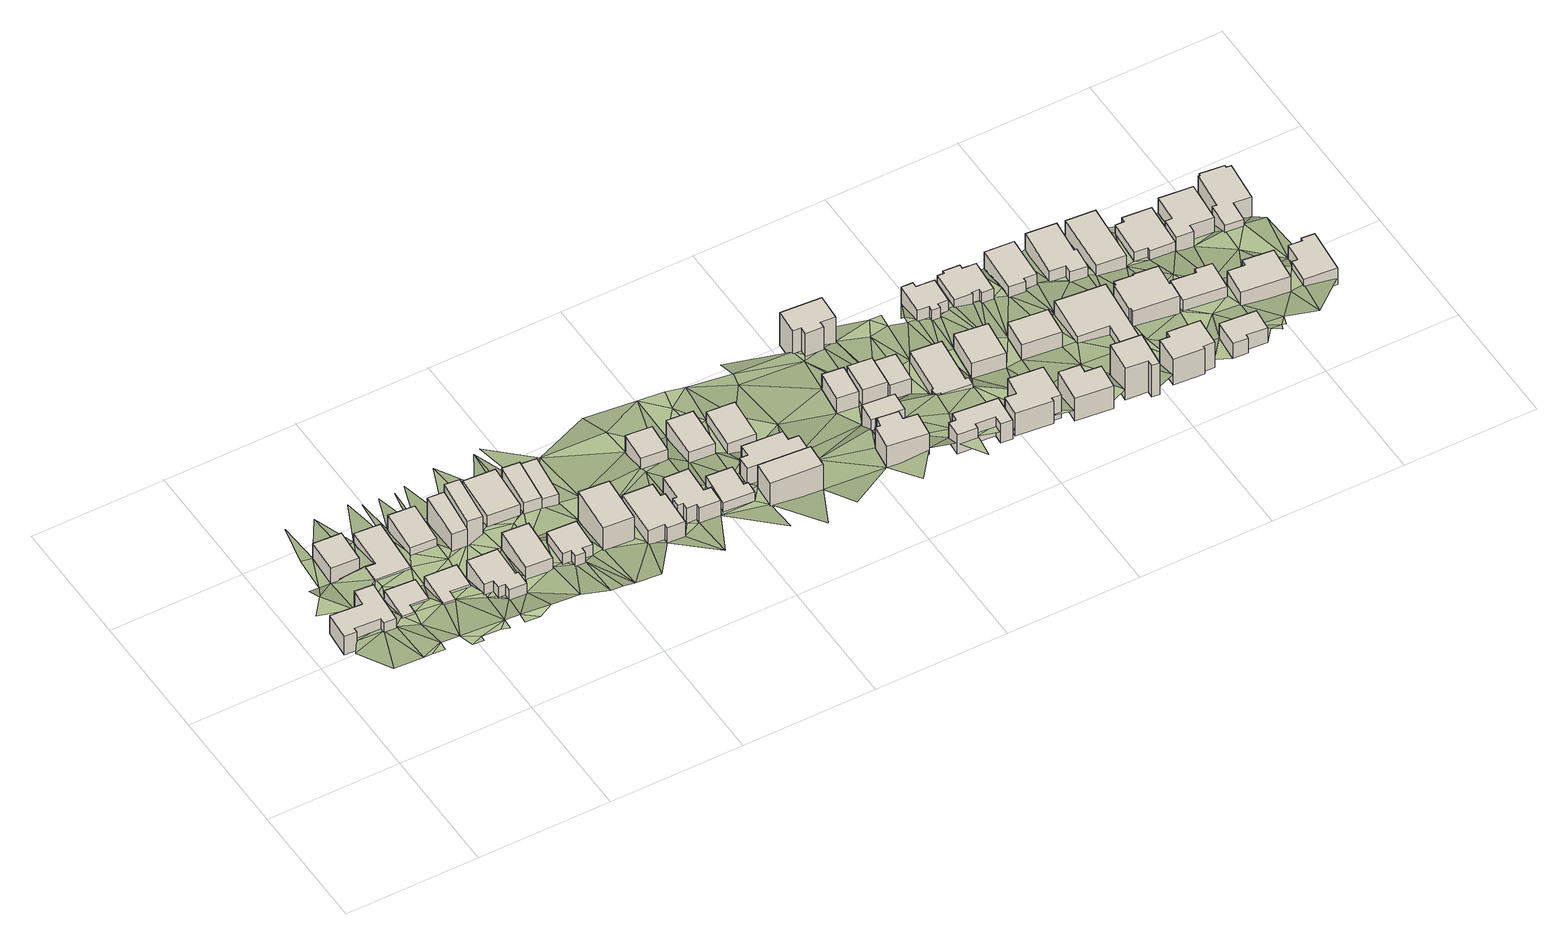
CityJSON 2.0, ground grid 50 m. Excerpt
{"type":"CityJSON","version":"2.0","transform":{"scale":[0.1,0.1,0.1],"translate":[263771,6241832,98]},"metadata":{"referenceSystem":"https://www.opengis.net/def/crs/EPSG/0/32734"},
"CityObjects":{
"building1":{"type":"Building","attributes":{"address":"7 Beresford Road Walmer Estate Cape Town","building":"house","building:levels":"1","footprint":{"type":"Polygon"},"plus_code":"C6X3XGX3+XCR","ground_height":121.63,"building_height":4.1,"roof_height":125.73},"geometry":[{"type":"Solid","lod":"1","boundaries":[[[[0,1,2,3]],[[1,4,5,2]],[[4,6,7,5]],[[6,8,9,7]],[[8,10,11,9]],[[10,12,13,11]],[[12,14,15,13]],[[14,16,17,15]],[[16,18,19,17]],[[18,0,3,19]],[[3,2,5,7,9,11,13,15,17,19]],[[18,16,14,12,10,8,6,4,1,0]]]]}]},
"building2":{"type":"Building","attributes":{"address":"9 Beresford Road Walmer Estate Cape Town","building":"house","building:levels":"1","footprint":{"type":"Polygon"},"plus_code":"C7X2XHXF+XXR","ground_height":117.95,"building_height":4.1,"roof_height":122.05},"geometry":[{"type":"Solid","lod":"1","boundaries":[[[[20,21,22,23]],[[21,24,25,22]],[[24,26,27,25]],[[26,28,29,27]],[[28,30,31,29]],[[30,20,23,31]],[[23,22,25,27,29,31]],[[30,28,26,24,21,20]]]]}]},
"building3":{"type":"Building","attributes":{"address":"28 Upper Cambridge Street Walmer Estate Cape Town","building":"house","building:levels":"2","footprint":{"type":"Polygon"},"plus_code":"C6XHXVX6+XWX","ground_height":113.55,"building_height":6.9,"roof_height":120.45},"geometry":[{"type":"Solid","lod":"1","boundaries":[[[[32,33,34,35]],[[33,36,37,34]],[[36,38,39,37]],[[38,32,35,39]],[[35,34,37,39]],[[38,36,33,32]]]]}]},
"building4":{"type":"Building","attributes":{"address":"30 Upper Cambridge Street Walmer Estate Cape Town","building":"house","building:levels":"1","footprint":{"type":"Polygon"},"plus_code":"C7X8XHX2+X7V","ground_height":113.55,"building_height":4.1,"roof_height":117.65},"geometry":[{"type":"Solid","lod":"1","boundaries":[[[[40,41,42,43]],[[41,44,45,42]],[[44,46,47,45]],[[46,48,49,47]],[[48,50,51,49]],[[50,40,43,51]],[[43,42,45,47,49,51]],[[50,48,46,44,41,40]]]]}]},
"building5":{"type":"Building","attributes":{"address":"11 Beresford Road Walmer Estate Cape Town","building":"house","building:levels":"1","footprint":{"type":"Polygon"},"plus_code":"C7XQX8X3+XJX","ground_height":117.81,"building_height":4.1,"roof_height":121.91},"geometry":[{"type":"Solid","lod":"1","boundaries":[[[[52,53,54,55]],[[53,56,57,54]],[[56,58,59,57]],[[58,60,61,59]],[[60,62,63,61]],[[62,52,55,63]],[[55,54,57,59,61,63]],[[62,60,58,56,53,52]]]]}]},
"building6":{"type":"Building","attributes":{"address":"13 Beresford Road Walmer Estate Cape Town","building":"house","building:levels":"1","footprint":{"type":"Polygon"},"plus_code":"C8XCXQX8+X8W","ground_height":121.73,"building_height":4.1,"roof_height":125.83},"geometry":[{"type":"Solid","lod":"1","boundaries":[[[[64,65,66,67]],[[65,68,69,66]],[[68,70,71,69]],[[70,72,73,71]],[[72,74,75,73]],[[74,76,77,75]],[[76,78,79,77]],[[78,80,81,79]],[[80,82,83,81]],[[82,64,67,83]],[[67,66,69,71,73,75,77,79,81,83]],[[82,80,78,76,74,72,70,68,65,64]]]]}]},
"building7":{"type":"Building","attributes":{"address":"32 Upper Cambridge Street Walmer Estate Cape Town","building":"house","building:levels":"2","footprint":{"type":"Polygon"},"plus_code":"C7XWXQXJ+XFV","ground_height":113.62,"building_height":6.9,"roof_height":120.52},"geometry":[{"type":"Solid","lod":"1","boundaries":[[[[84,85,86,87]],[[85,88,89,86]],[[88,90,91,89]],[[90,84,87,91]],[[87,86,89,91]],[[90,88,85,84]]]]}]},
"building8":{"type":"Building","attributes":{"address":"34 Upper Cambridge Street Walmer Estate Cape Town","building":"house","building:levels":"2","footprint":{"type":"Polygon"},"plus_code":"C8XFXHXH+XWR","ground_height":117.81,"building_height":6.9,"roof_height":124.71},"geometry":[{"type":"Solid","lod":"1","boundaries":[[[[92,93,94,95]],[[93,96,97,94]],[[96,98,99,97]],[[98,92,95,99]],[[95,94,97,99]],[[98,96,93,92]]]]}]},
"building9":{"type":"Building","attributes":{"address":"15 Beresford Road Walmer Estate Cape Town","building":"house","building:levels":"1","footprint":{"type":"Polygon"},"plus_code":"C9X4X6XR+XCR","ground_height":124.86,"building_height":4.1,"roof_height":128.96},"geometry":[{"type":"Solid","lod":"1","boundaries":[[[[100,101,102,103]],[[101,104,105,102]],[[104,106,107,105]],[[106,100,103,107]],[[103,102,105,107]],[[106,104,101,100]]]]}]},
"building10":{"type":"Building","attributes":{"address":"Upper Cambridge Street Walmer Estate Cape Town","building":"house","building:levels":"2","footprint":{"type":"Polygon"},"plus_code":"C8XQX7XV+XWR","ground_height":121.27,"building_height":6.9,"roof_height":128.17},"geometry":[{"type":"Solid","lod":"1","boundaries":[[[[92,98,99,108,109,95]],[[98,110,111,108,99]],[[110,112,113,111]],[[112,92,95,109,113]],[[109,108,111,113]],[[112,110,98,92]]]]}]},
"building11":{"type":"Building","attributes":{"address":"17 Beresford Road Walmer Estate Cape Town","building":"house","building:levels":"1","footprint":{"type":"Polygon"},"plus_code":"C9XQXVX8+XWX","ground_height":124.86,"building_height":4.1,"roof_height":128.96},"geometry":[{"type":"Solid","lod":"1","boundaries":[[[[114,115,116,117]],[[115,118,119,116]],[[118,120,121,119]],[[120,122,123,121]],[[122,124,125,123]],[[124,126,127,125]],[[126,128,129,127]],[[128,114,117,129]],[[117,116,119,121,123,125,127,129]],[[128,126,124,122,120,118,115,114]]]]}]},
"building12":{"type":"Building","attributes":{"address":"38 Upper Cambridge Street Walmer Estate Cape Town","building":"house","building:levels":"1","footprint":{"type":"Polygon"},"plus_code":"C9X8X8XG+XWR","ground_height":121.27,"building_height":4.1,"roof_height":125.37},"geometry":[{"type":"Solid","lod":"1","boundaries":[[[[130,131,132,133]],[[131,134,135,132]],[[134,136,137,135]],[[136,130,133,137]],[[133,132,135,137]],[[136,134,131,130]]]]}]},
"building13":{"type":"Building","attributes":{"address":"42 Upper Cambridge Street Walmer Estate Cape Town","building":"house","building:levels":"1","footprint":{"type":"Polygon"},"plus_code":"C9XVX3XQ+XJW","ground_height":121.27,"building_height":4.1,"roof_height":125.37},"geometry":[{"type":"Solid","lod":"1","boundaries":[[[[138,139,140,141,142,143]],[[139,144,145,141,140]],[[144,146,147,145]],[[146,138,143,142,147]],[[142,141,145,147]],[[146,144,139,138]]]]}]},
"building14":{"type":"Building","attributes":{"address":"19 Beresford Road Walmer Estate Cape Town","building":"house","building:levels":"3","footprint":{"type":"Polygon"},"plus_code":"CCXHXGXV+XFR","ground_height":123.93,"building_height":9.7,"roof_height":133.63},"geometry":[{"type":"Solid","lod":"1","boundaries":[[[[148,149,150,151]],[[149,152,153,150]],[[152,154,155,153]],[[154,148,151,155]],[[151,150,153,155]],[[154,152,149,148]]]]}]},
"building15":{"type":"Building","attributes":{"address":"44 Upper Cambridge Street Walmer Estate Cape Town","building":"house","building:levels":"1","footprint":{"type":"Polygon"},"plus_code":"CCX5X6XW+XPW","ground_height":120.5,"building_height":4.1,"roof_height":124.6},"geometry":[{"type":"Solid","lod":"1","boundaries":[[[[138,146,156,143]],[[146,157,158,156]],[[157,159,160,158]],[[159,138,143,160]],[[143,156,158,160]],[[159,157,146,138]]]]}]},
"building16":{"type":"Building","attributes":{"address":"21 Beresford Road Walmer Estate Cape Town","building":"house","building:levels":"2","footprint":{"type":"Polygon"},"plus_code":"CFX7XVXW+X9X","ground_height":122.55,"building_height":6.9,"roof_height":129.45},"geometry":[{"type":"Solid","lod":"1","boundaries":[[[[161,162,163,164]],[[162,165,166,163]],[[165,167,168,166]],[[167,169,170,168]],[[169,171,172,170]],[[171,173,174,172]],[[173,175,176,174]],[[175,161,164,176]],[[164,163,166,168,170,172,174,176]],[[175,173,171,169,167,165,162,161]]]]}]},
"building17":{"type":"Building","attributes":{"address":"23 Beresford Road Walmer Estate Cape Town","building":"house","building:levels":"2","footprint":{"type":"Polygon"},"plus_code":"CFXXXXX9+XJX","ground_height":122.55,"building_height":6.9,"roof_height":129.45},"geometry":[{"type":"Solid","lod":"1","boundaries":[[[[177,178,179,180]],[[178,181,182,179]],[[181,183,184,182]],[[183,185,186,184]],[[185,187,188,186]],[[187,189,190,188]],[[189,191,192,190]],[[191,193,194,192]],[[193,195,196,194]],[[195,197,198,196]],[[197,199,200,198]],[[199,177,180,200]],[[180,179,182,184,186,188,190,192,194,196,198,200]],[[199,197,195,193,191,189,187,185,183,181,178,177]]]]}]},
"building18":{"type":"Building","attributes":{"address":"50 Upper Cambridge Street Walmer Estate Cape Town","building":"house","building:levels":"1","footprint":{"type":"Polygon"},"plus_code":"CGX4X8X5+XJX","ground_height":119.34,"building_height":4.1,"roof_height":123.44},"geometry":[{"type":"Solid","lod":"1","boundaries":[[[[201,202,203,204]],[[202,205,206,203]],[[205,207,208,206]],[[207,201,204,208]],[[204,203,206,208]],[[207,205,202,201]]]]}]},
"building19":{"type":"Building","attributes":{"address":"25 Beresford Road Walmer Estate Cape Town","building":"house","building:levels":"1","footprint":{"type":"Polygon"},"plus_code":"CGXMXMXM+XQR","ground_height":122.55,"building_height":4.1,"roof_height":126.65},"geometry":[{"type":"Solid","lod":"1","boundaries":[[[[209,210,211,212]],[[210,213,214,211]],[[213,215,216,214]],[[215,217,218,216]],[[217,219,220,218]],[[219,209,212,220]],[[212,211,214,216,218,220]],[[219,217,215,213,210,209]]]]}]},
"building20":{"type":"Building","attributes":{"address":"52 Upper Cambridge Street Walmer Estate Cape Town","building":"house","building:levels":"1","footprint":{"type":"Polygon"},"plus_code":"CGXWX2XG+X4R","ground_height":117.47,"building_height":4.1,"roof_height":121.57},"geometry":[{"type":"Solid","lod":"1","boundaries":[[[[221,222,223,224]],[[222,225,226,223]],[[225,227,228,226]],[[227,221,224,228]],[[224,223,226,228]],[[227,225,222,221]]]]}]},
"building21":{"type":"Building","attributes":{"address":"100 Beresford Road Walmer Estate Cape Town","building":"house","building:levels":"3","footprint":{"type":"Polygon"},"plus_code":"CHXJXWX9+X2V","ground_height":122.55,"building_height":9.7,"roof_height":132.25},"geometry":[{"type":"Solid","lod":"1","boundaries":[[[[229,230,231,232]],[[230,233,234,231]],[[233,235,236,234]],[[235,229,232,236]],[[232,231,234,236]],[[235,233,230,229]]]]}]},
"building22":{"type":"Building","attributes":{"address":"98 Upper Melbourne Road Walmer Estate Cape Town","building":"house","building:levels":"2","footprint":{"type":"Polygon"},"plus_code":"CHXJXCX7+XXX","ground_height":122.55,"building_height":6.9,"roof_height":129.45},"geometry":[{"type":"Solid","lod":"1","boundaries":[[[[237,238,239,240]],[[238,241,242,239]],[[241,243,244,242]],[[243,245,246,244]],[[245,247,248,246]],[[247,249,250,248]],[[249,251,252,250]],[[251,237,240,252]],[[240,239,242,244,246,248,250,252]],[[251,249,247,245,243,241,238,237]]]]}]},
"building23":{"type":"Building","attributes":{"address":"54 Upper Cambridge Street Walmer Estate Cape Town","building":"house","building:levels":"1","footprint":{"type":"Polygon"},"plus_code":"CHXHXCXR+X3V","ground_height":117.47,"building_height":4.1,"roof_height":121.57},"geometry":[{"type":"Solid","lod":"1","boundaries":[[[[253,254,255,256]],[[254,257,258,255]],[[257,259,260,258]],[[259,253,256,260]],[[256,255,258,260]],[[259,257,254,253]]]]}]},
"building24":{"type":"Building","attributes":{"address":"95 Upper Melbourne Road Walmer Estate Cape Town","building":"house","building:levels":"3","footprint":{"type":"Polygon"},"plus_code":"CMXPX6X4+XHW","ground_height":118.43,"building_height":9.7,"roof_height":128.13},"geometry":[{"type":"Solid","lod":"1","boundaries":[[[[261,262,263,264]],[[262,265,266,263]],[[265,267,268,266]],[[267,269,270,268]],[[269,271,272,270]],[[271,273,274,272]],[[273,275,276,274]],[[275,261,264,276]],[[264,263,266,268,270,272,274,276]],[[275,273,271,269,267,265,262,261]]]]}]},
"building25":{"type":"Building","attributes":{"address":"93 Upper Melbourne Road Walmer Estate Cape Town","building":"house","building:levels":"1","footprint":{"type":"Polygon"},"plus_code":"CMXVX4XM+X9X","ground_height":118.43,"building_height":4.1,"roof_height":122.53},"geometry":[{"type":"Solid","lod":"1","boundaries":[[[[277,278,279,280]],[[278,281,282,279]],[[281,283,284,282]],[[283,285,286,284]],[[285,287,288,286]],[[287,289,290,288]],[[289,291,292,290]],[[291,277,280,292]],[[280,279,282,284,286,288,290,292]],[[291,289,287,285,283,281,278,277]]]]}]},
"building26":{"type":"Building","attributes":{"address":"58 Upper Cambridge Street Walmer Estate Cape Town","building":"house","building:levels":"2","footprint":{"type":"Polygon"},"plus_code":"CMXJX2X7+XJV","ground_height":113.14,"building_height":6.9,"roof_height":120.04},"geometry":[{"type":"Solid","lod":"1","boundaries":[[[[293,294,295,296]],[[294,297,298,295]],[[297,299,300,298]],[[299,293,296,300]],[[296,295,298,300]],[[299,297,294,293]]]]}]},
"building27":{"type":"Building","attributes":{"address":"58 Upper Cambridge Street Walmer Estate Cape Town","building":"house","building:levels":"2","footprint":{"type":"Polygon"},"plus_code":"CPX3XJXX+XWR","ground_height":113.14,"building_height":6.9,"roof_height":120.04},"geometry":[{"type":"Solid","lod":"1","boundaries":[[[[301,302,303,304]],[[302,305,306,303]],[[305,307,308,306]],[[307,301,304,308]],[[304,303,306,308]],[[307,305,302,301]]]]}]},
"building28":{"type":"Building","attributes":{"address":"47 Upper Cambridge Street Walmer Estate Cape Town","building":"house","building:levels":"3","footprint":{"type":"Polygon"},"plus_code":"CMXXX2XF+XRR","ground_height":109.74,"building_height":9.7,"roof_height":119.44},"geometry":[{"type":"Solid","lod":"1","boundaries":[[[[309,310,311,312]],[[310,313,314,311]],[[313,315,316,314]],[[315,317,318,316]],[[317,319,320,318]],[[319,321,322,320]],[[321,323,324,322]],[[323,309,312,324]],[[312,311,314,316,318,320,322,324]],[[323,321,319,317,315,313,310,309]]]]}]},
"building29":{"type":"Building","attributes":{"address":"31 Beresford Road Walmer Estate Cape Town","building":"house","building:levels":"2","footprint":{"type":"Polygon"},"plus_code":"CQX2XRXM+XMX","ground_height":116.42,"building_height":6.9,"roof_height":123.32},"geometry":[{"type":"Solid","lod":"1","boundaries":[[[[325,326,327,328]],[[326,329,330,327]],[[329,331,332,330]],[[331,333,334,332]],[[333,335,336,334]],[[335,337,338,336]],[[337,339,340,338]],[[339,341,342,340]],[[341,343,344,342]],[[343,325,328,344]],[[328,327,330,332,334,336,338,340,342,344]],[[343,341,339,337,335,333,331,329,326,325]]]]}]},
"building30":{"type":"Building","attributes":{"address":"58 Upper Cambridge Street Walmer Estate Cape Town","building":"house","building:levels":"2","footprint":{"type":"Polygon"},"plus_code":"CPXGXGXG+XVW","ground_height":111.33,"building_height":6.9,"roof_height":118.23},"geometry":[{"type":"Solid","lod":"1","boundaries":[[[[345,346,347,348]],[[346,349,350,347]],[[349,351,352,350]],[[351,345,348,352]],[[348,347,350,352]],[[351,349,346,345]]]]}]},
"building31":{"type":"Building","attributes":{"address":"60 Upper Cambridge Street Walmer Estate Cape Town","building":"house","building:levels":"1","footprint":{"type":"Polygon"},"plus_code":"CQX7XJXF+XJX","ground_height":111.33,"building_height":4.1,"roof_height":115.43},"geometry":[{"type":"Solid","lod":"1","boundaries":[[[[353,354,355,356]],[[354,357,358,355]],[[357,359,360,358]],[[359,361,362,360]],[[361,363,364,362]],[[363,365,366,364]],[[365,367,368,366]],[[367,353,356,368]],[[356,355,358,360,362,364,366,368]],[[367,365,363,361,359,357,354,353]]]]}]},
"building32":{"type":"Building","attributes":{"address":"33 Beresford Road Walmer Estate Cape Town","building":"house","building:levels":"2","footprint":{"type":"Polygon"},"plus_code":"CRX2X6XC+XXW","ground_height":118.09,"building_height":6.9,"roof_height":124.99},"geometry":[{"type":"Solid","lod":"1","boundaries":[[[[369,370,371,372]],[[370,373,374,371]],[[373,375,376,374]],[[375,377,378,376]],[[377,379,380,378]],[[379,381,382,380]],[[381,383,384,382]],[[383,369,372,384]],[[372,371,374,376,378,380,382,384]],[[383,381,379,377,375,373,370,369]]]]}]},
"building33":{"type":"Building","attributes":{"address":"62 Upper Cambridge Street Walmer Estate Cape Town","building":"house","building:levels":"2","footprint":{"type":"Polygon"},"plus_code":"CRX3XWX2+XGW","ground_height":109.72,"building_height":6.9,"roof_height":116.62},"geometry":[{"type":"Solid","lod":"1","boundaries":[[[[385,386,387,388]],[[386,389,390,387]],[[389,391,392,390]],[[391,385,388,392]],[[388,387,390,392]],[[391,389,386,385]]]]}]},
"building34":{"type":"Building","attributes":{"address":"35 Beresford Road Walmer Estate Cape Town","building":"house","building:levels":"2","footprint":{"type":"Polygon"},"plus_code":"CRXXXFXX+XWR","ground_height":116.81,"building_height":6.9,"roof_height":123.71},"geometry":[{"type":"Solid","lod":"1","boundaries":[[[[393,394,395,396]],[[394,397,398,395]],[[397,399,400,398]],[[399,401,402,400]],[[401,403,404,402]],[[403,393,396,404]],[[396,395,398,400,402,404]],[[403,401,399,397,394,393]]]]}]},
"building35":{"type":"Building","attributes":{"address":"51 Upper Cambridge Street Walmer Estate Cape Town","building":"house","building:levels":"1","footprint":{"type":"Polygon"},"plus_code":"CRX3X3XR+XJX","ground_height":106.27,"building_height":4.1,"roof_height":110.37},"geometry":[{"type":"Solid","lod":"1","boundaries":[[[[405,406,407,408]],[[406,409,410,407]],[[409,411,412,410]],[[411,413,414,412]],[[413,415,416,414]],[[415,417,418,416]],[[417,419,420,418]],[[419,421,422,420]],[[421,423,424,422]],[[423,405,408,424]],[[408,407,410,412,414,416,418,420,422,424]],[[423,421,419,417,415,413,411,409,406,405]]]]}]},
"building36":{"type":"Building","attributes":{"address":"64 Upper Cambridge Street Walmer Estate Cape Town","building":"house","building:levels":"2","footprint":{"type":"Polygon"},"plus_code":"CVX3X2XF+XJW","ground_height":109.72,"building_height":6.9,"roof_height":116.62},"geometry":[{"type":"Solid","lod":"1","boundaries":[[[[425,426,427,428]],[[426,429,430,427]],[[429,431,432,430]],[[431,425,428,432]],[[428,427,430,432]],[[431,429,426,425]]]]}]},
"building37":{"type":"Building","attributes":{"address":"53 Upper Cambridge Street Walmer Estate Cape Town","building":"house","building:levels":"1","footprint":{"type":"Polygon"},"plus_code":"CRXQXXX7+X2X","ground_height":104.76,"building_height":4.1,"roof_height":108.86},"geometry":[{"type":"Solid","lod":"1","boundaries":[[[[433,434,435,436]],[[434,437,438,435]],[[437,439,440,438]],[[439,441,442,440]],[[441,443,444,442]],[[443,445,446,444]],[[445,447,448,446]],[[447,449,450,448]],[[449,451,452,450]],[[451,453,454,452]],[[453,455,456,454]],[[455,433,436,456]],[[436,435,438,440,442,444,446,448,450,452,454,456]],[[455,453,451,449,447,445,443,441,439,437,434,433]]]]}]},
"building38":{"type":"Building","attributes":{"address":"37 Beresford Road Walmer Estate Cape Town","building":"house","building:levels":"3","footprint":{"type":"Polygon"},"plus_code":"CVXVXRXF+X3W","ground_height":116.81,"building_height":9.7,"roof_height":126.51},"geometry":[{"type":"Solid","lod":"1","boundaries":[[[[457,458,459,460]],[[458,461,462,459]],[[461,463,464,462]],[[463,465,466,464]],[[465,467,468,466]],[[467,457,460,468]],[[460,459,462,464,466,468]],[[467,465,463,461,458,457]]]]}]},
"building39":{"type":"Building","attributes":{"address":"66 Upper Cambridge Street Walmer Estate Cape Town","building":"house","building:levels":"2","footprint":{"type":"Polygon"},"plus_code":"C2X3X8XW+XCR","ground_height":108.32,"building_height":6.9,"roof_height":115.22},"geometry":[{"type":"Solid","lod":"1","boundaries":[[[[469,470,471,472]],[[470,473,474,471]],[[473,475,476,474]],[[475,477,478,476]],[[477,479,480,478]],[[479,469,472,480]],[[472,471,474,476,478,480]],[[479,477,475,473,470,469]]]]}]},
"building40":{"type":"Building","attributes":{"address":"55 Upper Cambridge Street Walmer Estate Cape Town","building":"house","building:levels":"1","footprint":{"type":"Polygon"},"plus_code":"CVXJXXX6+XJV","ground_height":104.76,"building_height":4.1,"roof_height":108.86},"geometry":[{"type":"Solid","lod":"1","boundaries":[[[[481,482,483,484]],[[482,485,486,483]],[[485,487,488,486]],[[487,489,490,488]],[[489,491,492,490]],[[491,481,484,492]],[[484,483,486,488,490,492]],[[491,489,487,485,482,481]]]]}]},
"building41":{"type":"Building","attributes":{"address":"39 Beresford Road Walmer Estate Cape Town","building":"house","building:levels":"2","footprint":{"type":"Polygon"},"plus_code":"C2XVX9XH+XCX","ground_height":115.73,"building_height":6.9,"roof_height":122.63},"geometry":[{"type":"Solid","lod":"1","boundaries":[[[[493,494,495,496]],[[494,497,498,495]],[[497,499,500,498]],[[499,501,502,500]],[[501,503,504,502]],[[503,505,506,504]],[[505,507,508,506]],[[507,493,496,508]],[[496,495,498,500,502,504,506,508]],[[507,505,503,501,499,497,494,493]]]]}]},
"building42":{"type":"Building","attributes":{"address":"68 Upper Cambridge Street Walmer Estate Cape Town","building":"house","building:levels":"3","footprint":{"type":"Polygon"},"plus_code":"C3X2X4X3+XRX","ground_height":108.32,"building_height":9.7,"roof_height":118.02},"geometry":[{"type":"Solid","lod":"1","boundaries":[[[[509,510,511,512]],[[510,513,514,511]],[[513,515,516,514]],[[515,517,518,516]],[[517,519,520,518]],[[519,521,522,520]],[[521,523,524,522]],[[523,525,526,524]],[[525,527,528,526]],[[527,529,530,528]],[[529,531,532,530]],[[531,509,512,532]],[[512,511,514,516,518,520,522,524,526,528,530,532]],[[531,529,527,525,523,521,519,517,515,513,510,509]]]]}]},
"building43":{"type":"Building","attributes":{"address":"57 Upper Cambridge Street Walmer Estate Cape Town","building":"house","building:levels":"1","footprint":{"type":"Polygon"},"plus_code":"C2XFX7XM+XPR","ground_height":103.67,"building_height":4.1,"roof_height":107.77},"geometry":[{"type":"Solid","lod":"1","boundaries":[[[[533,534,535,536]],[[534,537,538,535]],[[537,539,540,538]],[[539,541,542,540]],[[541,543,544,542]],[[543,545,546,544]],[[545,547,548,546]],[[547,533,536,548]],[[536,535,538,540,542,544,546,548]],[[547,545,543,541,539,537,534,533]]]]}]},
"building44":{"type":"Building","attributes":{"address":"41 Beresford Road Walmer Estate Cape Town","building":"house","building:levels":"2","footprint":{"type":"Polygon"},"plus_code":"C3XVX6XC+XQW","ground_height":114.5,"building_height":6.9,"roof_height":121.4},"geometry":[{"type":"Solid","lod":"1","boundaries":[[[[549,550,551,552]],[[550,553,554,551]],[[553,555,556,554]],[[555,557,558,556]],[[557,559,560,558]],[[559,549,552,560]],[[552,551,554,556,558,560]],[[559,557,555,553,550,549]]]]}]},
"building45":{"type":"Building","attributes":{"address":"59 Upper Cambridge Street Walmer Estate Cape Town","building":"house","building:levels":"1","footprint":{"type":"Polygon"},"plus_code":"C3X5X6XH+X7V","ground_height":103.67,"building_height":4.1,"roof_height":107.77},"geometry":[{"type":"Solid","lod":"1","boundaries":[[[[561,562,563,564]],[[562,565,566,563]],[[565,567,568,566]],[[567,561,564,568]],[[564,563,566,568]],[[567,565,562,561]]]]}]},
"building46":{"type":"Building","attributes":{"address":"70 Upper Cambridge Street Walmer Estate Cape Town","building":"house","building:levels":"1","footprint":{"type":"Polygon"},"plus_code":"C3XVXPXX+X5W","ground_height":110.76,"building_height":4.1,"roof_height":114.86},"geometry":[{"type":"Solid","lod":"1","boundaries":[[[[569,570,571,572]],[[570,573,574,571]],[[573,575,576,574]],[[575,577,578,576]],[[577,579,580,578]],[[579,569,572,580]],[[572,571,574,576,578,580]],[[579,577,575,573,570,569]]]]}]},
"building47":{"type":"Building","attributes":{"address":"61 Upper Cambridge Street Walmer Estate Cape Town","building":"house","building:levels":"1","footprint":{"type":"Polygon"},"plus_code":"C3XWXPX6+XHX","ground_height":102.64,"building_height":4.1,"roof_height":106.74},"geometry":[{"type":"Solid","lod":"1","boundaries":[[[[581,582,583,584]],[[582,585,586,583]],[[585,587,588,586]],[[587,589,590,588]],[[589,591,592,590]],[[591,593,594,592]],[[593,595,596,594]],[[595,581,584,596]],[[584,583,586,588,590,592,594,596]],[[595,593,591,589,587,585,582,581]]]]}]},
"building48":{"type":"Building","attributes":{"address":"72 Upper Cambridge Street Walmer Estate Cape Town","building":"house","building:levels":"2","footprint":{"type":"Polygon"},"plus_code":"C4XRX7XG+XXX","ground_height":109.26,"building_height":6.9,"roof_height":116.16},"geometry":[{"type":"Solid","lod":"1","boundaries":[[[[597,598,599,600]],[[598,601,602,599]],[[601,603,604,602]],[[603,605,606,604]],[[605,607,608,606]],[[607,597,600,608]],[[600,599,602,604,606,608]],[[607,605,603,601,598,597]]]]}]},
"building49":{"type":"Building","attributes":{"address":"63 Upper Cambridge Street Walmer Estate Cape Town","building":"house","building:levels":"2","footprint":{"type":"Polygon"},"plus_code":"C4XQXPXG+XFW","ground_height":100.96,"building_height":6.9,"roof_height":107.86},"geometry":[{"type":"Solid","lod":"1","boundaries":[[[[609,610,611,612]],[[610,613,614,611]],[[613,615,616,614]],[[615,617,618,616]],[[617,619,620,618]],[[619,621,622,620]],[[621,623,624,622]],[[623,609,612,624]],[[612,611,614,616,618,620,622,624]],[[623,621,619,617,615,613,610,609]]]]}]},
"building50":{"type":"Building","attributes":{"address":"74 Upper Cambridge Street Walmer Estate Cape Town","building":"house","building:levels":"1","footprint":{"type":"Polygon"},"plus_code":"C5XRX5XQ+X2R","ground_height":107.62,"building_height":4.1,"roof_height":111.72},"geometry":[{"type":"Solid","lod":"1","boundaries":[[[[625,626,627,628]],[[626,629,630,627]],[[629,631,632,630]],[[631,633,634,632]],[[633,635,636,634]],[[635,637,638,636]],[[637,639,640,638]],[[639,625,628,640]],[[628,627,630,632,634,636,638,640]],[[639,637,635,633,631,629,626,625]]]]}]},
"building51":{"type":"Building","attributes":{"address":"65 Upper Cambridge Street Walmer Estate Cape Town","building":"house","building:levels":"2","footprint":{"type":"Polygon"},"plus_code":"C5XHX6X6+XQX","ground_height":100.96,"building_height":6.9,"roof_height":107.86},"geometry":[{"type":"Solid","lod":"1","boundaries":[[[[641,642,643,644]],[[642,645,646,643]],[[645,647,648,646]],[[647,649,650,648]],[[649,651,652,650]],[[651,653,654,652]],[[653,655,656,654]],[[655,657,658,656]],[[657,659,660,658]],[[659,661,662,660]],[[661,663,664,662]],[[663,641,644,664]],[[644,643,646,648,650,652,654,656,658,660,662,664]],[[663,661,659,657,655,653,651,649,647,645,642,641]]]]}]},
"terrain1":{"type":"TINRelief","geometry":[{"type":"CompositeSurface","lod":"1","boundaries":[[[665,666,667]],[[668,666,665]],[[668,669,670]],[[671,665,667]],[[669,668,665]],[[14,18,16]],[[672,673,14]],[[674,665,671]],[[671,675,676]],[[674,671,676]],[[676,675,677]],[[678,672,679]],[[36,672,14]],[[679,672,36]],[[676,680,674]],[[674,680,681]],[[674,681,682]],[[680,676,683]],[[33,679,36]],[[680,684,681]],[[36,14,685]],[[20,682,681]],[[685,14,682]],[[679,33,686]],[[687,688,683]],[[682,20,689]],[[683,690,680]],[[688,687,691]],[[684,680,690]],[[689,685,682]],[[692,686,33]],[[693,684,694]],[[36,685,695]],[[38,36,695]],[[20,30,689]],[[688,696,683]],[[684,690,694]],[[697,690,683]],[[698,38,695]],[[683,696,697]],[[689,699,685]],[[688,700,696]],[[38,701,32]],[[702,694,690]],[[703,33,32]],[[30,699,689]],[[694,702,30]],[[41,38,698]],[[701,38,41]],[[700,704,696]],[[701,41,32]],[[699,30,702]],[[32,41,703]],[[697,696,705]],[[697,706,707]],[[705,708,697]],[[706,697,708]],[[709,696,710]],[[699,702,711]],[[696,709,705]],[[712,713,710]],[[714,699,715]],[[711,715,699]],[[702,52,711]],[[716,708,705]],[[706,708,64]],[[705,717,716]],[[710,713,718]],[[717,705,709]],[[719,41,714]],[[52,706,64]],[[714,715,85]],[[720,717,709]],[[709,710,721]],[[710,718,721]],[[715,711,722]],[[714,85,723]],[[724,52,64]],[[711,52,724]],[[711,725,722]],[[718,726,721]],[[711,724,725]],[[727,721,728]],[[85,84,729]],[[724,64,82]],[[725,93,722]],[[729,730,85]],[[82,731,727]],[[93,84,722]],[[728,101,727]],[[721,732,728]],[[101,82,727]],[[726,732,721]],[[724,82,101]],[[84,733,729]],[[84,93,92]],[[101,734,724]],[[732,726,735]],[[84,92,736]],[[726,737,735]],[[732,738,739]],[[734,101,740]],[[732,739,100]],[[734,741,742]],[[738,732,735]],[[741,734,740]],[[740,101,100]],[[739,738,743]],[[100,739,743]],[[738,735,744]],[[745,735,737]],[[742,131,92]],[[745,737,746]],[[742,741,131]],[[741,740,747]],[[748,92,131]],[[745,746,749]],[[100,750,740]],[[100,743,114]],[[745,128,751]],[[749,128,745]],[[747,740,750]],[[752,748,131]],[[100,753,750]],[[749,754,128]],[[752,131,130]],[[114,148,100]],[[114,128,754]],[[750,755,747]],[[753,100,148]],[[755,130,747]],[[756,754,749]],[[756,749,757]],[[148,114,754]],[[752,130,758]],[[758,130,755]],[[148,759,753]],[[754,756,760]],[[755,138,758]],[[759,148,761]],[[175,756,757]],[[159,759,761]],[[761,148,154]],[[760,756,762]],[[138,763,764]],[[760,762,154]],[[138,159,763]],[[756,175,173]],[[159,761,763]],[[154,762,167]],[[765,161,175]],[[761,154,766]],[[193,161,765]],[[189,185,161]],[[161,185,162]],[[761,202,763]],[[189,161,193]],[[167,165,162]],[[183,162,185]],[[185,189,187]],[[167,767,154]],[[183,181,162]],[[162,178,167]],[[193,191,189]],[[178,162,181]],[[765,195,193]],[[767,766,154]],[[202,761,766]],[[767,167,178]],[[202,768,763]],[[767,178,177]],[[769,763,768]],[[197,195,209]],[[219,199,197]],[[177,199,219]],[[197,209,219]],[[766,767,770]],[[177,770,767]],[[210,209,195]],[[771,195,772]],[[177,219,773]],[[195,771,210]],[[768,202,201]],[[773,770,177]],[[219,217,773]],[[215,213,774]],[[769,768,775]],[[776,213,210]],[[222,201,770]],[[215,774,217]],[[770,773,222]],[[210,771,776]],[[213,777,774]],[[201,775,768]],[[776,777,213]],[[217,774,778]],[[779,773,217]],[[780,217,778]],[[222,775,201]],[[217,780,779]],[[781,780,778]],[[235,771,782]],[[774,777,237]],[[237,777,776]],[[783,779,780]],[[222,784,775]],[[222,221,784]],[[785,779,783]],[[259,783,780]],[[221,779,785]],[[776,229,237]],[[775,784,786]],[[221,785,784]],[[259,780,243]],[[784,785,787]],[[786,784,787]],[[235,788,229]],[[243,241,238]],[[237,229,788]],[[787,785,253]],[[788,238,237]],[[259,243,789]],[[235,790,273]],[[789,243,238]],[[259,789,253]],[[788,235,273]],[[791,787,253]],[[789,791,253]],[[788,277,238]],[[299,789,238]],[[791,792,787]],[[271,788,273]],[[793,788,271]],[[299,238,277]],[[788,793,277]],[[297,791,789]],[[794,795,273]],[[269,267,271]],[[297,789,299]],[[267,793,271]],[[796,792,791]],[[267,797,793]],[[793,797,798]],[[267,265,797]],[[792,799,800]],[[265,801,797]],[[796,791,297]],[[277,293,299]],[[265,262,261]],[[802,801,265]],[[277,803,293]],[[796,799,792]],[[801,802,804]],[[265,261,802]],[[803,277,805]],[[795,806,261]],[[294,293,803]],[[806,795,807]],[[297,294,796]],[[803,808,294]],[[802,261,809]],[[805,305,803]],[[294,808,796]],[[809,261,806]],[[810,799,796]],[[799,810,811]],[[812,807,813]],[[805,346,305]],[[814,796,808]],[[815,805,802]],[[806,816,809]],[[810,796,814]],[[809,817,802]],[[346,805,349]],[[305,346,345]],[[814,808,307]],[[817,815,802]],[[305,345,307]],[[349,805,815]],[[818,812,819]],[[819,812,820]],[[814,307,821]],[[345,821,307]],[[814,821,822]],[[809,325,817]],[[815,823,349]],[[349,823,824]],[[825,349,824]],[[825,351,349]],[[826,821,345]],[[815,817,827]],[[826,345,351]],[[828,825,824]],[[829,830,377]],[[827,817,325]],[[828,351,825]],[[377,325,829]],[[309,821,831]],[[826,351,828]],[[325,377,375]],[[831,821,826]],[[375,373,325]],[[827,325,373]],[[826,828,832]],[[833,827,391]],[[834,833,391]],[[832,831,826]],[[827,373,835]],[[391,367,834]],[[827,835,391]],[[828,836,832]],[[367,836,828]],[[831,832,837]],[[838,839,840]],[[370,835,373]],[[391,389,367]],[[841,839,838]],[[835,385,391]],[[367,842,836]],[[843,839,841]],[[389,844,367]],[[385,835,370]],[[843,370,839]],[[842,367,844]],[[836,842,845]],[[423,846,845]],[[842,423,845]],[[844,389,847]],[[370,425,385]],[[848,842,844]],[[389,386,847]],[[370,843,849]],[[385,431,386]],[[431,385,425]],[[370,849,425]],[[847,386,850]],[[847,850,851]],[[849,843,403]],[[852,403,401]],[[386,853,850]],[[854,852,855]],[[853,856,850]],[[853,386,857]],[[386,431,858]],[[859,403,852]],[[426,425,849]],[[403,859,849]],[[853,860,856]],[[854,859,852]],[[858,857,386]],[[858,431,861]],[[849,862,426]],[[863,431,429]],[[857,864,865]],[[857,858,864]],[[863,866,431]],[[859,867,849]],[[866,861,431]],[[429,426,862]],[[849,867,862]],[[862,868,429]],[[868,863,429]],[[458,867,859]],[[866,863,868]],[[861,866,869]],[[458,870,871]],[[869,872,861]],[[873,862,867]],[[868,874,866]],[[866,482,869]],[[458,871,875]],[[482,872,869]],[[867,458,876]],[[458,875,876]],[[868,877,874]],[[877,878,874]],[[876,875,879]],[[879,875,880]],[[881,876,879]],[[877,868,882]],[[876,881,883]],[[883,884,876]],[[882,868,469]],[[884,469,876]],[[884,883,885]],[[501,881,879]],[[886,481,877]],[[882,886,877]],[[884,887,469]],[[883,881,888]],[[469,887,889]],[[890,889,887]],[[890,887,891]],[[481,886,547]],[[886,882,892]],[[881,501,888]],[[893,469,889]],[[893,889,890]],[[894,882,469]],[[501,895,549]],[[549,895,550]],[[896,893,890]],[[469,893,897]],[[894,469,897]],[[549,898,501]],[[897,899,894]],[[888,501,898]],[[517,888,900]],[[901,899,545]],[[893,902,897]],[[903,899,897]],[[888,898,900]],[[577,517,900]],[[519,517,577]],[[893,521,902]],[[519,577,521]],[[559,898,549]],[[900,898,904]],[[521,577,905]],[[557,906,559]],[[902,521,905]],[[907,898,559]],[[577,573,905]],[[573,577,575]],[[559,906,908]],[[904,898,907]],[[593,589,902]],[[593,902,905]],[[902,589,587]],[[909,908,906]],[[907,559,910]],[[587,561,902]],[[908,910,559]],[[591,589,593]],[[570,905,573]],[[911,904,907]],[[910,908,912]],[[593,905,595]],[[911,570,904]],[[582,561,587]],[[570,595,905]],[[582,587,585]],[[907,910,607]],[[911,598,570]],[[911,601,598]],[[595,570,617]],[[913,595,914]],[[915,607,910]],[[595,617,914]],[[570,598,916]],[[913,581,595]],[[570,916,617]],[[917,581,913]],[[917,609,581]],[[918,607,915]],[[916,598,597]],[[619,617,621]],[[919,617,916]],[[920,607,918]],[[607,920,597]],[[621,617,919]],[[918,915,921]],[[916,597,922]],[[597,920,922]],[[919,916,923]],[[919,924,621]],[[925,922,920]],[[922,923,916]],[[924,623,621]],[[924,926,623]],[[927,623,926]],[[629,626,922]],[[923,922,928]],[[626,928,922]],[[929,923,641]],[[641,923,928]],[[647,645,642]]]}]}
},
"vertices":[
[6,362,192],[51,358,192],[51,358,277],[6,362,277],[53,377,192],[53,377,277],[149,369,192],[149,369,277],[147,349,192],[147,349,277],[193,345,192],[193,345,277],[208,516,192],[208,516,277],[140,522,192],[140,522,277],[134,458,192],[134,458,277],[15,468,192],[15,468,277],
[243,506,200],[233,374,200],[233,374,240],[243,506,240],[278,371,200],[278,371,240],[281,407,200],[281,407,240],[349,402,200],[349,402,240],[356,498,200],[356,498,240],
[265,815,155],[161,822,155],[161,822,225],[265,815,225],[152,694,155],[152,694,225],[256,687,155],[256,687,225],
[409,809,155],[313,817,155],[313,817,197],[409,809,197],[302,663,155],[302,663,197],[269,666,155],[269,666,197],[264,599,155],[264,599,197],[393,590,155],[393,590,197],
[506,488,198],[388,496,198],[388,496,239],[506,488,239],[378,358,198],[378,358,239],[422,355,198],[422,355,239],[425,395,198],[425,395,239],[498,389,198],[498,389,239],
[524,455,198],[518,333,198],[518,333,278],[524,455,278],[551,331,198],[551,331,278],[550,299,198],[550,299,278],[576,298,198],[576,298,278],[575,269,198],[575,269,278],[639,265,198],[639,265,278],[642,324,198],[642,324,278],[631,325,198],[631,325,278],[637,449,198],[637,449,278],
[533,800,156],[436,808,156],[436,808,225],[533,800,225],[423,643,156],[423,643,225],[519,636,156],[519,636,225],
[626,770,156],[565,775,156],[565,775,267],[626,770,267],[548,590,156],[548,590,267],[605,586,156],[605,586,267],
[768,471,233],[671,479,233],[671,479,310],[768,471,310],[657,302,233],[657,302,310],[754,294,233],[754,294,310],
[605,586,302],[626,770,302],[660,580,156],[660,580,302],[681,764,156],[681,764,302],
[906,400,259],[799,407,259],[799,407,310],[906,400,310],[792,295,259],[792,295,310],[824,293,259],[824,293,310],[822,266,259],[822,266,310],[858,263,259],[858,263,310],[860,285,259],[860,285,310],[898,282,259],[898,282,310],
[819,768,194],[700,777,194],[700,777,274],[819,768,274],[687,598,194],[687,598,274],[806,589,194],[806,589,274],
[903,755,187],[840,762,187],[840,762,266],[840,762,274],[903,755,274],[903,755,266],[819,588,187],[819,588,274],[882,580,187],[882,580,274],
[957,473,225],[943,290,225],[943,290,356],[957,473,356],[1054,282,225],[1054,282,356],[1068,464,225],[1068,464,356],
[882,580,266],[942,573,187],[942,573,266],[963,748,187],[963,748,266],
[1207,215,245],[1216,357,245],[1216,357,314],[1207,215,314],[1199,358,245],[1199,358,314],[1203,415,245],[1203,415,314],[1093,422,245],[1093,422,314],[1082,240,245],[1082,240,314],[1143,236,245],[1143,236,314],[1142,219,245],[1142,219,314],
[1339,416,245],[1247,422,245],[1247,422,314],[1339,416,314],[1240,324,245],[1240,324,314],[1226,325,245],[1226,325,314],[1224,290,245],[1224,290,314],[1244,289,245],[1244,289,314],[1242,263,245],[1242,263,314],[1279,261,245],[1279,261,314],[1278,243,245],[1278,243,314],[1355,238,245],[1355,238,314],[1359,306,245],[1359,306,314],[1332,308,245],[1332,308,314],
[1366,693,176],[1271,702,176],[1271,702,254],[1366,693,254],[1260,585,176],[1260,585,254],[1356,577,176],[1356,577,254],
[1371,247,245],[1483,237,245],[1483,237,287],[1371,247,287],[1488,286,245],[1488,286,287],[1471,287,245],[1471,287,287],[1479,373,245],[1479,373,287],[1383,381,245],[1383,381,287],
[1525,700,159],[1429,708,159],[1429,708,236],[1525,700,236],[1416,544,159],[1416,544,236],[1512,536,159],[1512,536,236],
[1718,277,227],[1527,292,227],[1527,292,342],[1718,277,342],[1520,199,227],[1520,199,342],[1711,185,227],[1711,185,342],
[1720,302,227],[1725,363,227],[1725,363,314],[1720,302,314],[1686,366,227],[1686,366,314],[1689,406,227],[1689,406,314],[1540,417,227],[1540,417,314],[1536,371,227],[1536,371,314],[1508,373,227],[1508,373,314],[1503,319,227],[1503,319,314],
[1663,666,172],[1560,675,172],[1560,675,236],[1663,666,236],[1546,513,172],[1546,513,236],[1649,505,172],[1649,505,236],
[2113,261,204],[2061,268,204],[2061,268,301],[2113,261,301],[2066,303,204],[2066,303,301],[1989,313,204],[1989,313,301],[1984,277,204],[1984,277,301],[1964,280,204],[1964,280,301],[1951,184,204],[1951,184,301],[2100,164,204],[2100,164,301],
[2006,437,151],[1998,362,151],[1998,362,245],[2006,437,245],[2013,361,151],[2013,361,245],[2010,334,151],[2010,334,245],[2063,329,151],[2063,329,245],[2065,354,151],[2065,354,245],[2117,349,151],[2117,349,245],[2124,425,151],[2124,425,245],
[2041,515,151],[2056,635,151],[2056,635,220],[2041,515,220],[1979,644,151],[1979,644,220],[1964,524,151],[1964,524,220],
[2069,634,133],[2056,513,133],[2056,513,220],[2069,634,220],[2144,504,133],[2144,504,220],[2157,625,133],[2157,625,220],
[2160,949,65],[2007,960,65],[2007,960,214],[2160,949,214],[2001,866,65],[2001,866,214],[2031,864,65],[2031,864,214],[2029,835,65],[2029,835,214],[2096,831,65],[2096,831,214],[2098,854,65],[2098,854,214],[2153,850,65],[2153,850,214],
[2399,230,165],[2234,246,165],[2234,246,253],[2399,230,253],[2231,214,165],[2231,214,253],[2204,216,165],[2204,216,253],[2198,153,165],[2198,153,253],[2272,146,165],[2272,146,253],[2274,167,165],[2274,167,253],[2349,160,165],[2349,160,253],[2346,124,165],[2346,124,253],[2388,120,165],[2388,120,253],
[2163,625,133],[2150,502,133],[2150,502,202],[2163,625,202],[2228,494,133],[2228,494,202],[2241,616,133],[2241,616,202],
[2300,625,117],[2279,441,117],[2279,441,174],[2300,625,174],[2274,441,117],[2274,441,174],[2270,407,117],[2270,407,174],[2400,393,117],[2400,393,174],[2404,427,117],[2404,427,174],[2392,428,117],[2392,428,174],[2413,613,117],[2413,613,174],
[2574,122,165],[2589,263,165],[2589,263,270],[2574,122,270],[2462,276,165],[2462,276,270],[2454,203,165],[2454,203,270],[2411,207,165],[2411,207,270],[2402,127,165],[2402,127,270],[2539,113,165],[2539,113,270],[2540,126,165],[2540,126,270],
[2560,450,117],[2578,595,117],[2578,595,186],[2560,450,186],[2458,611,117],[2458,611,186],[2440,466,117],[2440,466,186],
[2625,230,151],[2610,99,151],[2610,99,257],[2625,230,257],[2748,83,151],[2748,83,257],[2760,181,151],[2760,181,257],[2700,187,151],[2700,187,257],[2704,221,151],[2704,221,257],
[2441,815,47],[2484,811,47],[2484,811,124],[2441,815,124],[2482,793,47],[2482,793,124],[2513,790,47],[2513,790,124],[2514,808,47],[2514,808,124],[2552,805,47],[2552,805,124],[2561,907,47],[2561,907,124],[2493,913,47],[2493,913,124],[2494,932,47],[2494,932,124],[2452,935,47],[2452,935,124],
[2622,454,117],[2765,438,117],[2765,438,186],[2622,454,186],[2778,551,117],[2778,551,186],[2635,567,117],[2635,567,186],
[2586,932,33],[2576,808,33],[2576,808,109],[2586,932,109],[2643,803,33],[2643,803,109],[2643,810,33],[2643,810,109],[2671,808,33],[2671,808,109],[2670,791,33],[2670,791,109],[2713,788,33],[2713,788,109],[2723,916,33],[2723,916,109],[2673,920,33],[2673,920,109],[2674,936,33],[2674,936,109],[2612,941,33],[2612,941,109],[2611,930,33],[2611,930,109],
[2915,72,140],[2931,213,140],[2931,213,285],[2915,72,285],[2819,225,140],[2819,225,285],[2806,108,140],[2806,108,285],[2889,99,140],[2889,99,285],[2887,75,140],[2887,75,285],
[3005,566,103],[2821,585,103],[2821,585,172],[3005,566,172],[2802,407,103],[2802,407,172],[2919,395,103],[2919,395,172],[2910,310,103],[2910,310,172],[2977,303,103],[2977,303,172],
[2880,939,33],[2772,947,33],[2772,947,109],[2880,939,109],[2759,768,33],[2759,768,109],[2820,763,33],[2820,763,109],[2821,777,33],[2821,777,109],[2868,773,33],[2868,773,109],
[2981,97,128],[3095,87,128],[3095,87,246],[2981,97,246],[3096,98,128],[3096,98,246],[3138,95,128],[3138,95,246],[3147,205,128],[3147,205,246],[3027,215,128],[3027,215,246],[3025,192,128],[3025,192,246],[2989,195,128],[2989,195,246],
[2999,406,91],[3004,406,91],[3004,406,200],[2999,406,200],[3002,390,91],[3002,390,200],[3170,373,91],[3170,373,200],[3177,439,91],[3177,439,200],[3171,440,91],[3171,440,200],[3180,526,91],[3180,526,200],[3090,536,91],[3090,536,200],[3090,532,91],[3090,532,200],[3020,539,91],[3020,539,200],[3018,524,91],[3018,524,200],[3011,525,91],[3011,525,200],
[2914,772,24],[2972,766,24],[2972,766,98],[2914,772,98],[2969,735,24],[2969,735,98],[3034,728,24],[3034,728,98],[3043,815,24],[3043,815,98],[3033,816,24],[3033,816,98],[3047,949,24],[3047,949,98],[2934,960,24],[2934,960,98],
[3200,172,165],[3190,71,165],[3190,71,234],[3200,172,234],[3246,65,165],[3246,65,234],[3248,82,165],[3248,82,234],[3325,74,165],[3325,74,234],[3333,160,165],[3333,160,234],
[3186,935,15],[3077,944,15],[3077,944,98],[3186,935,98],[3059,716,15],[3059,716,98],[3167,707,15],[3167,707,98],
[3340,358,91],[3353,473,91],[3353,473,169],[3340,358,169],[3290,481,91],[3290,481,169],[3288,464,91],[3288,464,169],[3195,475,91],[3195,475,169],[3183,377,91],[3183,377,169],
[3354,862,46],[3247,871,46],[3247,871,87],[3354,862,87],[3245,851,46],[3245,851,87],[3212,854,46],[3212,854,87],[3201,713,46],[3201,713,87],[3248,709,46],[3248,709,87],[3247,694,46],[3247,694,87],[3340,687,46],[3340,687,87],
[3549,412,113],[3437,425,113],[3437,425,182],[3549,412,182],[3434,401,113],[3434,401,182],[3370,408,113],[3370,408,182],[3358,300,113],[3358,300,182],[3534,280,113],[3534,280,182],
[3389,877,30],[3380,775,30],[3380,775,99],[3389,877,99],[3355,777,30],[3355,777,99],[3347,692,30],[3347,692,99],[3410,687,30],[3410,687,99],[3413,717,30],[3413,717,99],[3500,709,30],[3500,709,99],[3514,865,30],[3514,865,99],
[3724,447,61],[3676,451,61],[3676,451,137],[3724,447,137],[3675,440,61],[3675,440,137],[3622,445,61],[3622,445,137],[3616,374,61],[3616,374,137],[3595,376,61],[3595,376,137],[3587,285,61],[3587,285,137],[3708,274,61],[3708,274,137],
[3652,727,8],[3668,884,8],[3668,884,99],[3652,727,99],[3650,886,8],[3650,886,99],[3651,895,8],[3651,895,99],[3560,905,8],[3560,905,99],[3559,896,8],[3559,896,99],[3551,897,8],[3551,897,99],[3536,753,8],[3536,753,99],[3520,755,8],[3520,755,99],[3510,659,8],[3510,659,99],[3578,652,8],[3578,652,99],[3586,734,8],[3586,734,99],
[147,349,241],[18,310,236],[69,152,279],[51,358,236],[149,369,241],[53,377,236],[178,144,280],[71,628,192],[18,560,192],[193,345,241],[210,144,280],[259,175,280],[257,141,280],[77,705,149],[113,702,149],[267,310,241],[233,374,241],[208,516,200],[328,170,280],[278,371,241],[264,599,200],[124,836,149],[344,114,280],[387,131,280],[267,560,199],[378,358,241],[386,111,280],[172,1016,115],[281,407,241],[349,402,241],[269,666,200],[491,157,280],[422,355,237],[302,663,200],[393,590,198],[459,127,280],[267,810,156],[388,496,200],[276,1006,115],[488,116,280],[516,310,237],[498,389,237],[425,395,237],[518,333,237],[575,269,237],[547,153,280],[516,560,198],[544,115,280],[599,111,280],[409,809,156],[423,643,198],[551,331,237],[550,299,237],[641,113,313],[402,1007,116],[576,298,237],[639,265,237],[519,636,198],[444,983,116],[605,586,198],[548,590,198],[744,104,313],[642,324,269],[657,302,269],[516,810,156],[503,979,116],[631,325,237],[754,294,269],[560,974,116],[660,580,233],[822,266,269],[603,984,116],[839,69,313],[792,295,269],[765,310,269],[765,560,233],[687,598,233],[681,764,194],[799,407,269],[824,293,269],[858,263,269],[884,66,313],[806,589,233],[706,975,154],[930,65,304],[819,588,233],[860,285,269],[765,810,194],[882,580,233],[943,290,259],[840,762,194],[1082,240,259],[1024,57,304],[853,963,154],[942,573,225],[1054,282,259],[1014,560,225],[1093,422,259],[1014,810,187],[883,975,154],[1263,55,291],[1260,585,213],[1263,560,213],[1263,810,176],[1250,939,136],[1356,577,213],[1520,199,245],[1512,55,274],[1416,544,195],[1503,319,245],[1431,897,159],[1527,292,245],[1512,310,246],[1508,373,245],[1512,536,195],[1540,417,245],[1536,371,245],[1623,5,274],[1546,513,195],[1512,810,159],[1560,675,195],[1530,887,159],[1599,870,159],[1762,310,227],[1762,560,172],[1762,55,255],[1762,810,137],[1773,861,137],[1998,362,204],[2011,55,235],[2100,164,235],[2011,810,117],[2010,334,204],[2013,361,204],[2001,866,117],[1778,949,100],[2063,329,204],[2117,349,204],[2056,513,151],[2065,354,204],[2124,425,204],[2204,216,184],[2198,153,217],[2069,634,151],[2234,246,184],[2029,835,117],[2031,864,117],[2272,146,217],[2260,55,217],[2096,831,117],[2270,407,184],[2231,214,184],[2260,310,184],[2274,167,217],[2349,160,217],[2346,124,217],[2153,850,100],[2098,854,117],[2274,441,133],[2279,441,133],[2260,560,133],[2260,810,100],[2400,393,165],[2300,625,133],[2388,120,201],[2402,127,201],[2297,880,100],[2336,825,100],[2404,427,165],[2392,428,165],[2509,310,166],[2408,819,83],[2340,876,100],[2539,113,201],[2574,122,201],[2540,126,201],[2610,99,201],[2441,815,83],[2625,230,165],[2482,793,83],[2410,846,83],[2399,847,83],[2513,790,83],[2484,811,83],[2758,310,151],[2552,805,83],[2514,808,83],[2760,181,188],[2576,808,83],[2806,108,188],[2748,83,188],[2561,907,83],[2643,803,68],[2670,791,68],[2819,225,151],[2586,932,83],[2713,788,68],[2802,407,151],[2758,560,117],[2671,808,68],[2643,810,68],[2759,768,68],[2910,310,140],[2821,585,117],[2758,810,68],[2915,72,177],[2981,97,177],[2723,916,68],[2919,395,140],[2820,763,68],[2989,195,140],[2977,303,140],[2868,773,68],[2821,777,68],[3027,215,140],[3025,192,140],[3007,310,140],[2969,735,57],[3002,390,140],[2999,406,140],[3004,406,140],[2914,772,57],[3011,525,103],[3170,373,128],[3007,560,103],[3020,539,103],[3018,524,103],[2972,766,57],[3090,536,103],[3034,728,57],[3138,95,165],[3090,532,103],[3059,716,57],[3256,310,128],[3043,815,57],[3183,377,128],[3033,816,57],[3167,707,46],[3077,944,24],[3340,358,128],[3256,560,91],[3366,125,165],[3358,300,128],[3412,133,152],[3405,113,152],[3437,160,152],[3370,408,128],[3427,128,152],[3355,777,46],[3347,692,46],[3552,125,152],[3505,560,77],[3380,775,46],[3587,285,113],[3510,659,77],[3595,376,113],[3708,274,96],[3622,445,77],[3578,652,77],[3520,755,30],[3616,374,113],[3536,753,30],[3551,897,30],[3666,654,61],[3586,734,30]
]}
